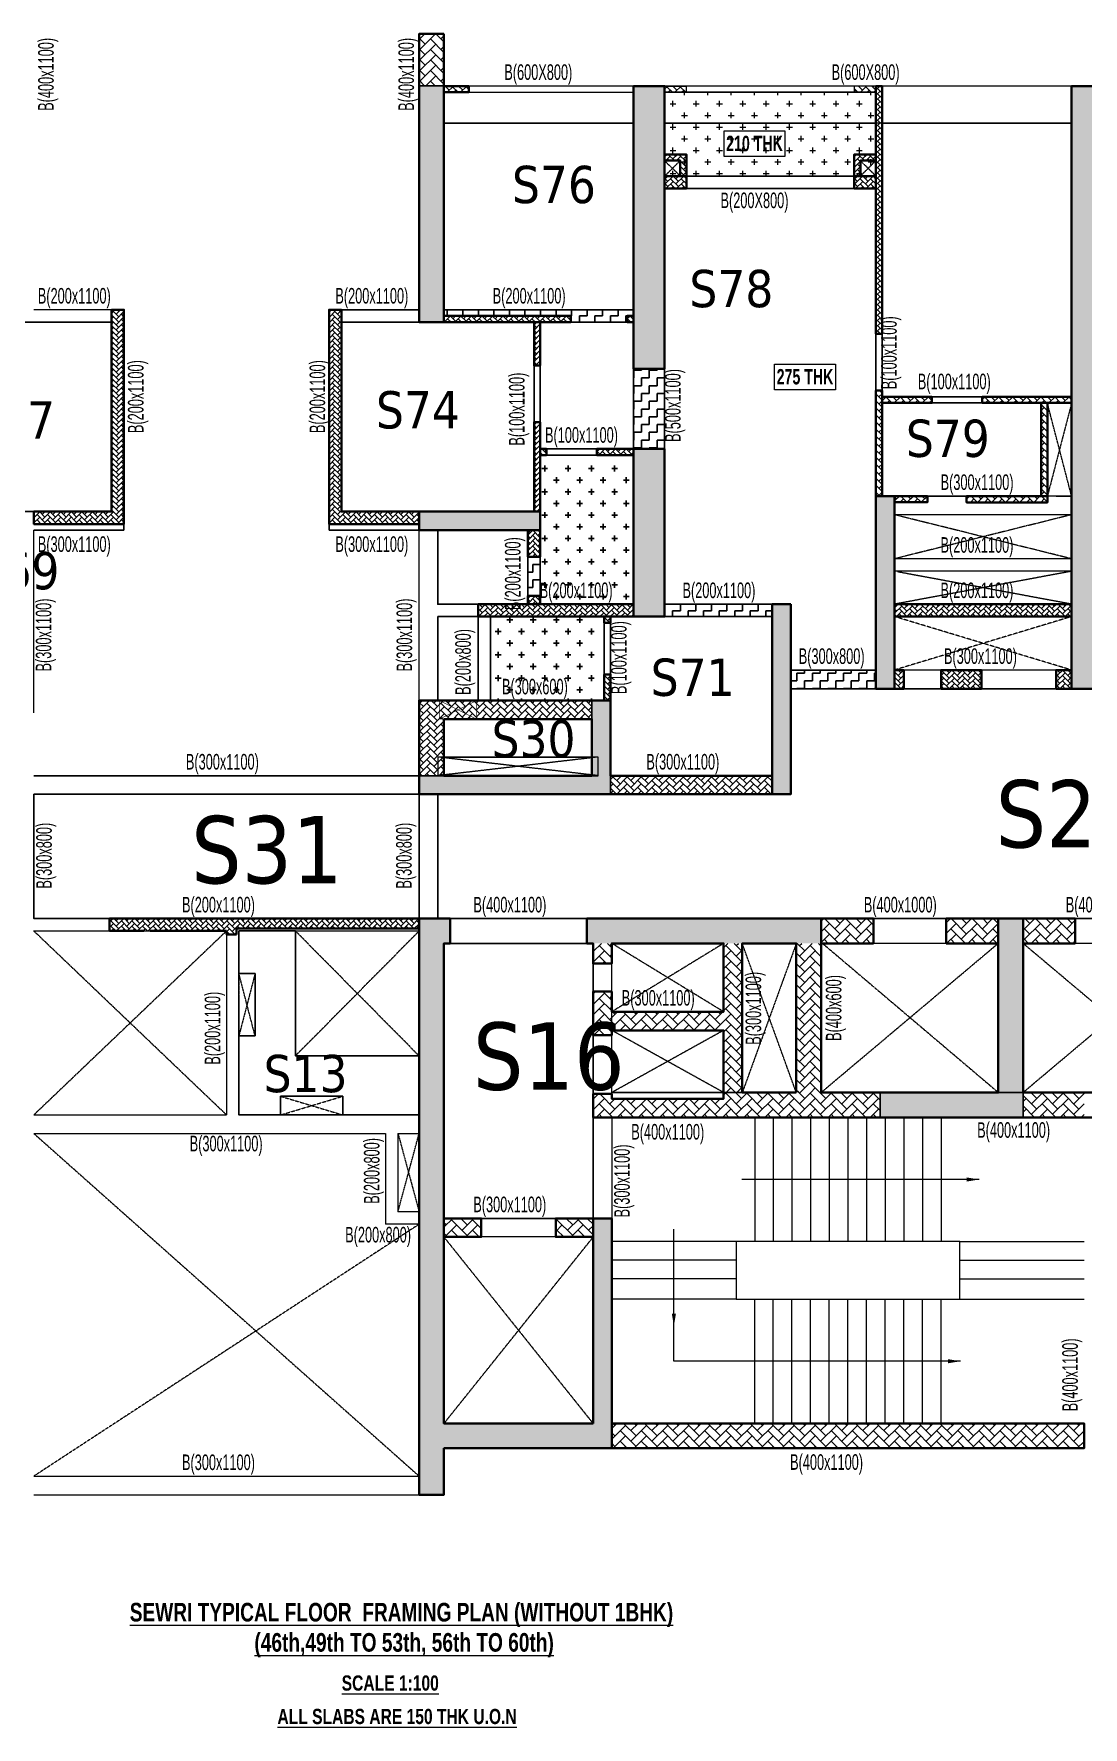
# Model space of a CAD drawing. Header units: millimetres. Extents: x -29 to 66949, y 31 to 27285.
# Drawn here: x 25531 to 42417, y 31 to 27285 of the extents above; entities that cross this region are included whole.
import ezdxf

# ---------------------------------------------------------------- set-up
doc = ezdxf.new("R2010")
doc.units = ezdxf.units.MM
doc.linetypes.add('HIDDEN', pattern=[0.375, 0.25, -0.125])
for name, color, linetype, lineweight in [('A-ANNO-DIMS', 8, 'Continuous', 15), ('A-DETL-MISC', 35, 'Continuous', 15), ('A-FLOR-IDEN', 11, 'Continuous', 9), ('A-HIDD-ABVE', 8, 'HIDDEN', 20), ('G-ANNO-TEXT', 231, 'Continuous', 9), ('S-BEAM', 7, 'Continuous', 18), ('S-BEAM-IDEN', 2, 'Continuous', 9), ('S-COL HATCH', 9, 'Continuous', 0), ('S-COLS', 5, 'Continuous', 35), ('S-WALL', 4, 'Continuous', 18)]:
    doc.layers.add(name, color=color, linetype=linetype, lineweight=lineweight)
for name, color, linetype in [('changes', 7, 'Continuous'), ('S-CUTOUT', 1, 'Continuous'), ('SUNK SLAB', 8, 'Continuous')]:
    doc.layers.add(name, color=color, linetype=linetype)
doc.styles.add('Dim.s & Anno.(Misc.)', font='ARIALN.TTF')
doc.styles.add('Swis721 LtCn BT', font='swisscl.ttf', dxfattribs={"width": 0.9, "height": 233.355162})
doc.styles.add('Swis721 LtCn BT_2', font='swisscl.ttf', dxfattribs={"height": 244.992296})
doc.styles.add('Swis721 LtCn BT_B', font='', dxfattribs={"width": 0.9, "height": 246.918336})
doc.styles.get('Swis721 LtCn BT_B').set_extended_font_data('Swis721 LtCn BT', bold=True)
doc.dimstyles.new('A-GFC-100', dxfattribs={"dimscale": 100, "dimtxt": 1.75, "dimasz": 1.5, "dimexe": 1.5, "dimexo": 0, "dimgap": 1, "dimtad": 1, "dimdsep": 46, "dimtxsty": 'Dim.s & Anno.(Misc.)', "dimblk": 'ARCHTICK', "dimcen": 0, "dimdle": 1.5, "dimclrd": 256, "dimclre": 8, "dimclrt": 6, "dimazin": 2, "dimtfac": 1, "dimtix": 1, "dimtmove": 2, "dimatfit": 3, "dimfxl": 1, "dimtolj": 1, "dimlwd": -1, "dimlwe": 9, "dimarcsym": 0})
pattern_1 = [(45, (-31089859.49, 20644552.385), (0, 84.85281374), [180, -60]), (135, (-31089817.06, 20644594.81), (7e-15, 84.85281374), [180, -60])]
pattern_2 = [(45, (-31083161.56, 20641832.9), (0, 84.85281374), [180, -60]), (135, (-31083119.13, 20641875.324), (7e-15, 84.85281374), [180, -60])]
pattern_3 = [(45, (-31792440.38, 20739329.44), (0, 113.13708499), [240, -80]), (135, (-31792383.81, 20739386.006), (9e-15, 113.13708499), [240, -80])]
pattern_4 = [(45, (-31802317.5, 20729084.55), (0, 169.7056275), [360, -120]), (135, (-31802232.65, 20729169.4), (1e-14, 169.7056275), [360, -120])]
pattern_5 = [(45, (-31802317.5, 20729084.55), (0, 113.13708499), [240, -80]), (135, (-31802260.93, 20729141.12), (9e-15, 113.13708499), [240, -80])]
pattern_6 = [(45, (-15037.47, -17858.63), (0, 107.76307), [228.6, -76.2]), (135, (-14983.584, -17804.75), (7e-15, 107.76307), [228.6, -76.2])]
pattern_7 = [(45, (-31618808, 20746156.34), (0, 169.7056275), [360, -120]), (135, (-31618723.15, 20746241.2), (1e-14, 169.7056275), [360, -120])]
pattern_8 = [(0, (-31352106.79, 21120976.75), (187.5, 187.5), [93.75, -281.25]), (90, (-31352059.91, 21120929.88), (-187.5, 187.5), [93.75, -281.25])]

# ---------------------------------------------------------------- blocks, each defined once
blk = doc.blocks.new('A$Ca6b6972b')
at = {"layer": 'S-COL HATCH'}
h = blk.add_hatch(dxfattribs=at)
h.set_pattern_fill('AR-HBONE', color=256, scale=15)
h.set_pattern_definition(pattern_2)
edge = h.paths.add_edge_path()
edge.add_line((17829, 22526), (18179, 22526))
edge.add_line((18179, 22526), (18179, 22176))
edge.add_line((18179, 22176), (18079, 22176))
edge.add_line((18079, 22176), (18079, 22426))
edge.add_line((18079, 22426), (17829, 22426))
edge.add_line((17829, 22426), (17829, 22526))
h = blk.add_hatch(dxfattribs=at)
h.set_pattern_fill('AR-HBONE', color=256, scale=15)
h.set_pattern_definition(pattern_2)
edge = h.paths.add_edge_path()
edge.add_line((21229, 22526), (20879, 22526))
edge.add_line((20879, 22526), (20879, 22176))
edge.add_line((20879, 22176), (20979, 22176))
edge.add_line((20979, 22176), (20979, 22426))
edge.add_line((20979, 22426), (21229, 22426))
edge.add_line((21229, 22426), (21229, 22526))
h = blk.add_hatch(dxfattribs=at)
h.set_pattern_fill('AR-HBONE', color=256, scale=15)
h.set_pattern_definition([(45, (-31339290.95, 20824202.644), (0, 84.85281374), [180, -60]), (135, (-31339248.523, 20824245.07), (7e-15, 84.85281374), [180, -60])])
h.paths.add_polyline_path([(17829, 22176), (17829, 21976), (18179, 21976), (18179, 22176)])
h = blk.add_hatch(dxfattribs=at)
h.set_pattern_fill('AR-HBONE', color=256, scale=15)
h.set_pattern_definition([(45, (-31336241, 20824202.644), (0, 84.85281374), [180, -60]), (135, (-31336198.57, 20824245.07), (7e-15, 84.85281374), [180, -60])])
h.paths.add_polyline_path([(20879, 22176), (20879, 21976), (21229, 21976), (21229, 22176)])
at = {"layer": 'S-COLS'}
for points in [[(17829, 22526), (18179, 22526), (18179, 22176), (18079, 22176), (18079, 22426), (17829, 22426), (17829, 22526)], [(21229, 22526), (20879, 22526), (20879, 22176), (20979, 22176), (20979, 22426), (21229, 22426), (21229, 22526)]]:
    blk.add_lwpolyline(points, dxfattribs=at)
for points in [[(17829, 22176), (18179, 22176), (18179, 21976), (17829, 21976)], [(20879, 22176), (21229, 22176), (21229, 21976), (20879, 21976)]]:
    blk.add_lwpolyline(points, close=True, dxfattribs=at)
blk = doc.blocks.new('A$Cbe320e20')
at = {"layer": 'S-COL HATCH'}
h = blk.add_hatch(dxfattribs=at)
h.set_pattern_fill('AR-HBONE', color=256, scale=30)
h.set_pattern_definition(pattern_4)
h.paths.add_polyline_path([(21854, 17040), (22254, 17040), (22254, 16206), (22254, 16206), (21854, 16206)])
at = {"layer": 'S-COL HATCH', "transparency": 33554687}
h = blk.add_hatch(color=256, dxfattribs=at)
h.dxf.hatch_style = 1
h.paths.add_polyline_path([(22254, 16206), (21854, 16206), (21854, 12400), (22254, 12400)])
h = blk.add_hatch(color=256, dxfattribs=at)
h.dxf.hatch_style = 1
h.paths.add_polyline_path([(25804, 16200), (25304, 16200), (25304, 11650), (25804, 11650)])
h = blk.add_hatch(color=256, dxfattribs=at)
h.dxf.hatch_style = 1
h.paths.add_polyline_path([(32854, 16200), (32354, 16200), (32354, 6500), (32854, 6500)])
h = blk.add_hatch(color=256, dxfattribs=at)
h.dxf.hatch_style = 1
h.paths.add_polyline_path([(25304, 7660), (25804, 7660), (25804, 10360), (25304, 10360)])
h = blk.add_hatch(color=256, dxfattribs=at)
h.dxf.hatch_style = 1
h.paths.add_polyline_path([(29204, 9600), (29204, 6500), (29504, 6500), (29504, 9600)])
h = blk.add_hatch(color=256, dxfattribs=at)
h.dxf.hatch_style = 1
h.paths.add_polyline_path([(21854, 9350), (23804, 9350), (23804, 9050), (21854, 9050)])
h = blk.add_hatch(color=256, dxfattribs=at)
h.dxf.hatch_style = 1
h.paths.add_polyline_path([(27534, 7860), (27834, 7860), (27834, 4800), (27534, 4800), (27534, 5100)])
at = {"layer": 'S-COL HATCH'}
h = blk.add_hatch(dxfattribs=at)
h.set_pattern_fill('AR-HBONE', color=256, scale=15)
h.set_pattern_definition([(45, (-31365336.03, 20949949.553), (0, 84.85281374), [180, -60]), (135, (-31365293.6, 20949991.98), (7e-15, 84.85281374), [180, -60])])
h.paths.add_polyline_path([(29504, 7860), (29504, 7660), (32354, 7660), (32354, 7860)])
h = blk.add_hatch(dxfattribs=at)
h.set_pattern_fill('AR-HBONE', color=256, scale=15)
h.set_pattern_definition([(45, (-31364586.025, 20948789.55), (0, 84.85281374), [180, -60]), (135, (-31364543.6, 20948831.98), (7e-15, 84.85281374), [180, -60])])
h.paths.add_polyline_path([(29654, 6500), (29654, 6800), (29504, 6800), (29504, 6500)])
h = blk.add_hatch(dxfattribs=at)
h.set_pattern_fill('AR-HBONE', color=256, scale=15)
h.set_pattern_definition([(45, (-31365336.03, 20948789.553), (0, 84.85281374), [180, -60]), (135, (-31365293.6, 20948831.98), (7e-15, 84.85281374), [180, -60])])
h.paths.add_polyline_path([(30904, 6500), (30904, 6800), (30254, 6800), (30254, 6500)])
h = blk.add_hatch(dxfattribs=at)
h.set_pattern_fill('AR-HBONE', color=256, scale=15)
h.set_pattern_definition([(45, (-31367286.02, 20948789.55), (0, 84.85281374), [180, -60]), (135, (-31367243.596, 20948831.98), (7e-15, 84.85281374), [180, -60])])
h.paths.add_polyline_path([(32354, 6500), (32354, 6800), (32104, 6800), (32104, 6500)])
h = blk.add_hatch(dxfattribs=at)
h.set_pattern_fill('AR-HBONE', color=256, scale=20)
h.set_pattern_definition(pattern_5)
h.paths.add_polyline_path([(22254, 6010), (22254, 5100), (22254, 5100), (22254, 5100), (21854, 5100), (21854, 6310), (24634, 6310), (24634, 6010), (24634, 6010)])
at = {"layer": 'S-COL HATCH', "transparency": 33554687}
h = blk.add_hatch(color=256, dxfattribs=at)
h.dxf.hatch_style = 1
h.paths.add_polyline_path([(24934, 6310), (24634, 6310), (24634, 5100), (21854, 5100), (21854, 4800), (24934, 4800)])
at = {"layer": 'S-COL HATCH'}
h = blk.add_hatch(dxfattribs=at)
h.set_pattern_fill('AR-HBONE', color=256, scale=20)
h.set_pattern_definition(pattern_5)
h.paths.add_polyline_path([(24934, 5100), (24934, 4800), (27534, 4800), (27534, 5100)])
at = {"layer": 'S-COL HATCH', "transparency": 33554687}
h = blk.add_hatch(color=256, dxfattribs=at)
h.dxf.hatch_style = 1
h.paths.add_polyline_path([(24654, -2025), (24954, -2025), (24954, -5325), (24954, -5725), (22254, -5725), (22254, -6475), (21854, -6475), (21854, -5325), (21854, -5325), (21854, 2800), (22354, 2800), (22354, 2400), (22254, 2400), (22254, -5325), (22254, -5325), (24654, -5325), (24654, -5325)])
h = blk.add_hatch(color=256, dxfattribs=at)
h.dxf.hatch_style = 1
h.paths.add_polyline_path([(28324, 2800), (24554, 2800), (24554, 2400), (28324, 2400)])
at = {"layer": 'S-COL HATCH'}
h = blk.add_hatch(dxfattribs=at)
h.set_pattern_fill('AR-HBONE', color=256, scale=30)
h.set_pattern_definition(pattern_7)
h.paths.add_polyline_path([(28324, 2400), (28324, 2800), (29164, 2800), (29164, 2400), (28834, 2400)])
h = blk.add_hatch(dxfattribs=at)
h.set_pattern_fill('AR-HBONE', color=256, scale=30)
h.set_pattern_definition(pattern_7)
h.paths.add_polyline_path([(30334, 2400), (30334, 2800), (31174, 2800), (31174, 2400)])
at = {"layer": 'S-COL HATCH', "transparency": 33554687}
h = blk.add_hatch(color=256, dxfattribs=at)
h.dxf.hatch_style = 1
h.paths.add_polyline_path([(31574, 2800), (31174, 2800), (31174, 0), (31574, 0)])
at = {"layer": 'S-COL HATCH'}
h = blk.add_hatch(dxfattribs=at)
h.set_pattern_fill('AR-HBONE', color=256, scale=30)
h.set_pattern_definition(pattern_7)
h.paths.add_polyline_path([(31574, 2400), (31574, 2800), (32414, 2800), (32414, 2400)])
h = blk.add_hatch(dxfattribs=at)
h.set_pattern_fill('AR-HBONE', color=256, scale=30)
h.set_pattern_definition(pattern_4)
h.paths.add_polyline_path([(27054, 2400), (26754, 2400), (26754, 1300), (24954, 1300), (24954, 1625), (24654, 1625), (24654, 922), (24954, 922), (24954, 1000), (26754, 1000), (26754, -100), (24954, -100), (24954, -23), (24654, -23), (24654, -400), (29274, -400), (29274, 0), (27054, 0)])
h = blk.add_hatch(dxfattribs=at)
h.set_pattern_fill('AR-HBONE', color=256, scale=30)
h.set_pattern_definition(pattern_4)
h.paths.add_polyline_path([(24954, 2400), (24654, 2400), (24654, 2075), (24954, 2075)])
h = blk.add_hatch(dxfattribs=at)
h.set_pattern_fill('AR-HBONE', color=256, scale=30)
h.set_pattern_definition(pattern_4)
h.paths.add_polyline_path([(28324, 0), (27924, 0), (27924, 2400), (28324, 2400)])
at = {"layer": 'S-COL HATCH', "transparency": 33554687}
h = blk.add_hatch(color=256, dxfattribs=at)
h.dxf.hatch_style = 1
h.paths.add_polyline_path([(31574, 0), (29274, 0), (29274, -400), (31574, -400)])
at = {"layer": 'S-COL HATCH'}
h = blk.add_hatch(dxfattribs=at)
h.set_pattern_fill('AR-HBONE', color=256, scale=30)
h.set_pattern_definition(pattern_4)
h.paths.add_polyline_path([(31574, 0), (32554, 0), (32554, -400), (31574, -400)])
h = blk.add_hatch(dxfattribs=at)
h.set_pattern_fill('AR-HBONE', color=256, scale=30)
h.set_pattern_definition([(45, (-31802317.5, 20677155.55), (0, 169.7056275), [360, -120]), (135, (-31802232.65, 20677240.4), (1e-14, 169.7056275), [360, -120])])
h.paths.add_polyline_path([(24654, -2325), (24654, -2025), (24054, -2025), (24054, -2325)])
h.paths.add_polyline_path([(22854, -2325), (22854, -2025), (22254, -2025), (22254, -2325)])
h = blk.add_hatch(dxfattribs=at)
h.set_pattern_fill('AR-HBONE', color=256, scale=30)
h.set_pattern_definition(pattern_4)
h.paths.add_polyline_path([(32554, -5325), (24954, -5325), (24954, -5725), (32554, -5725)])
at = {"layer": 'S-WALL'}
h = blk.add_hatch(dxfattribs=at)
h.set_pattern_fill('FP_1', color=1, style=0, pattern_type=2)
h.set_pattern_definition(pattern_6)
h.paths.add_polyline_path([(22254, 16100), (22254, 16200), (22654, 16200), (22654, 16100)])
h = blk.add_hatch(dxfattribs=at)
h.set_pattern_fill('FP_1', color=1, style=0, pattern_type=2)
h.set_pattern_definition(pattern_6)
h.paths.add_polyline_path([(22254, 16100), (22254, 16200), (22654, 16200), (22654, 16100)])
h = blk.add_hatch(dxfattribs=at)
h.set_pattern_fill('FP_1', color=1, style=0, pattern_type=2)
h.set_pattern_definition(pattern_6)
h.paths.add_polyline_path([(25804, 16100), (25804, 16200), (26154, 16200), (26154, 16100)])
h = blk.add_hatch(dxfattribs=at)
h.set_pattern_fill('FP_1', color=1, style=0, pattern_type=2)
h.set_pattern_definition(pattern_6)
h.paths.add_polyline_path([(25804, 16100), (25804, 16200), (26154, 16200), (26154, 16100)])
h = blk.add_hatch(dxfattribs=at)
h.set_pattern_fill('FP_1', color=1, style=0, pattern_type=2)
h.set_pattern_definition([(45, (-18086.774, -17858.63), (0, 107.76307), [228.6, -76.2]), (135, (-18032.89, -17804.745), (7e-15, 107.76307), [228.6, -76.2])])
h.paths.add_polyline_path([(28853, 16100), (28853, 16200), (29203, 16200), (29203, 16100)])
at = {"layer": 'changes'}
for p, q in [((22254, 16206), (21854, 16206)), ((21854, 5100), (21854, 4800))]:
    blk.add_line(p, q, dxfattribs=at)
for points in [[(24934, 6310), (24634, 6310), (24634, 5100), (21854, 5100), (21854, 4800), (24934, 4800)], [(31574, 0), (29274, 0), (29274, -400), (31574, -400)]]:
    blk.add_lwpolyline(points, close=True, dxfattribs=at)
at = {"layer": 'S-COL HATCH'}
blk.add_line((24634, 6010), (24634, 6310), dxfattribs=at)
at = {"layer": 'S-COLS'}
for p, q in [((27534, 5100), (27534, 4800)), ((29164, 2800), (28324, 2800)), ((29164, 2800), (29164, 2400)), ((30334, 2400), (30334, 2800)), ((32414, 2800), (30334, 2800)), ((32414, 2800), (32414, 2400)), ((29164, 2400), (28324, 2400)), ((31174, 2400), (30334, 2400)), ((32414, 2400), (31574, 2400)), ((24654, -2025), (24654, -5325)), ((24954, -2025), (24954, -5325)), ((24954, -5325), (24954, -5725))]:
    blk.add_line(p, q, dxfattribs=at)
for points in [[(22254, 17040), (21854, 17040), (21854, 12400), (22254, 12400)], [(25804, 11650), (25304, 11650), (25304, 16200), (25804, 16200)], [(25804, 10360), (25804, 7660), (25304, 7660), (25304, 10360)], [(21854, 9350), (23804, 9350), (23804, 9050), (21854, 9050)], [(27834, 7860), (27834, 4800), (21854, 4800), (21854, 6310), (24934, 6310), (24934, 5100), (27534, 5100), (27534, 7860), (27834, 7860)], [(22254, 6010), (24634, 6010), (24634, 5100), (22254, 5100)], [(27924, 0), (27054, 0), (27054, 2400), (27924, 2400)]]:
    blk.add_lwpolyline(points, close=True, dxfattribs=at)
at = {"layer": 'S-COLS', "elevation": 0}
for points in [[(32854, 6500), (32354, 6500), (32354, 16200), (32854, 16200)], [(29504, 9600), (29204, 9600), (29204, 6500), (29504, 6500)], [(29504, 7660), (32354, 7660), (32354, 7860), (29504, 7860)], [(29504, 6500), (29654, 6500), (29654, 6800), (29504, 6800)], [(30254, 6500), (30904, 6500), (30904, 6800), (30254, 6800)], [(32104, 6500), (32354, 6500), (32354, 6800), (32104, 6800)]]:
    blk.add_lwpolyline(points, close=True, dxfattribs=at)
at = {"layer": 'S-COLS'}
for points in [[(21854, -5325), (21854, 2800), (22354, 2800), (22354, 2400), (22254, 2400), (22254, -5325), (24654, -5325)], [(28324, 2800), (24554, 2800), (24554, 2400), (24654, 2400), (24654, 2075), (24954, 2075), (24954, 2400), (25854, 2400), (26754, 2400), (26754, 1300), (24954, 1300), (24954, 1625), (24654, 1625), (24654, 922), (24954, 922), (24954, 1000), (26754, 1000), (26754, -100), (25854, -100), (24954, -100), (24954, -23), (24654, -23), (24654, -400), (26754, -400), (26754, -400), (37909, -400)], [(31174, 2800), (31174, 0), (28324, 0), (28324, 2800)], [(31574, 2800), (31174, 2800)], [(34424, 2800), (34424, 0), (31574, 0), (31574, 2800)], [(22254, -2325), (22854, -2325), (22854, -2025), (22254, -2025)], [(24654, -2325), (24054, -2325), (24054, -2025), (24954, -2025)], [(22254, -5725), (22254, -6475), (21854, -6475), (21854, -5325)], [(24954, -5325), (32554, -5325), (32554, -5725), (22254, -5725)]]:
    blk.add_lwpolyline(points, dxfattribs=at)
at = {"layer": 'S-CUTOUT', "const_width": 10}
blk.add_lwpolyline([(22179, 6310), (22779, 6310), (22779, 6010), (22179, 6010)], close=True, dxfattribs=at)
for points in [[(22179, 6310), (22779, 6010)], [(22779, 6310), (22179, 6010)]]:
    blk.add_lwpolyline(points, dxfattribs=at)
at = {"layer": 'S-WALL', "lineweight": 35}
for p, q in [((22254, 16200), (22654, 16200)), ((22654, 16100), (22254, 16100)), ((22654, 16200), (22654, 16100)), ((32354, 16200), (33204, 16200))]:
    blk.add_line(p, q, dxfattribs=at)
at = {"layer": 'S-WALL', "color": 7}
for p, q in [((25304, 16200), (22654, 16200)), ((22654, 16100), (25304, 16100)), ((25304, 16200), (26154, 16200)), ((25804, 16100), (29204, 16100)), ((29204, 16200), (26154, 16200)), ((26154, 16200), (26154, 16100)), ((28854, 16200), (28854, 16100))]:
    blk.add_line(p, q, dxfattribs=at)
blk = doc.blocks.new('_ARCHTICK')
at = {"color": 0, "linetype": 'ByBlock', "const_width": 0.15}
blk.add_lwpolyline([(-0.5, -0.5), (0.5, 0.5)], dxfattribs=at)

msp = doc.modelspace()

# ---------------------------------------------------------------- hatches: boundary and pattern name
at = {"layer": 'S-BEAM', "linetype": 'HIDDEN'}
h = msp.add_hatch(dxfattribs=at)
h.set_pattern_fill('CROSS', color=256, scale=750, style=0)
h.set_pattern_definition([(0, (-31352106.79, 21121410.06), (187.5, 187.5), [93.75, -281.25]), (90, (-31352059.91, 21121363.19), (-187.5, 187.5), [93.75, -281.25])])
h.paths.add_polyline_path([(39081, 24995), (39081, 26345), (35681, 26345), (35681, 24995)])
at = {"layer": 'S-COL HATCH'}
h = msp.add_hatch(dxfattribs=at)
h.set_pattern_fill('AR-HBONE', color=256, scale=15)
h.set_pattern_definition([(45, (-31352106.786, 21121410.063), (0, 84.85281374), [180, -60]), (135, (-31352064.36, 21121452.49), (7e-15, 84.85281374), [180, -60])])
h.paths.add_polyline_path([(39081, 26445), (39181, 26445), (39181, 22455), (39081, 22455)])
h = msp.add_hatch(dxfattribs=at)
h.set_pattern_fill('AR-HBONE', color=256, scale=15)
h.set_pattern_definition(pattern_1)
h.paths.add_polyline_path([(26781, 22845), (26981, 22845), (26981, 19395), (25531, 19395), (25531, 19595), (26781, 19595)])
h = msp.add_hatch(dxfattribs=at)
h.set_pattern_fill('AR-HBONE', color=256, scale=15)
h.set_pattern_definition(pattern_1)
h.paths.add_polyline_path([(30481, 22845), (30281, 22845), (30281, 19395), (31731, 19395), (31731, 19595), (30481, 19595)])
h = msp.add_hatch(dxfattribs=at)
h.set_pattern_fill('AR-HBONE', color=256, scale=15)
h.set_pattern_definition([(45, (-31346296.38, 21122710.26), (0, 84.85281374), [180, -60]), (135, (-31346253.95, 21122752.69), (7e-15, 84.85281374), [180, -60])])
h.paths.add_polyline_path([(34171, 22645), (34171, 22745), (32131, 22745), (32131, 22645)])
h = msp.add_hatch(dxfattribs=at)
h.set_pattern_fill('AR-HBONE', color=256, scale=15)
h.set_pattern_definition([(45, (-31353138.877, 20739329.44), (0, 84.85281374), [180, -60]), (135, (-31353096.45, 20739371.864), (7e-15, 84.85281374), [180, -60])])
h.paths.add_polyline_path([(34591, 20605), (35181, 20605), (35181, 20505), (34591, 20505)])
h.paths.add_polyline_path([(33581, 21035), (33681, 21035), (33681, 19595), (33581, 19595)])
h.paths.add_polyline_path([(33681, 20605), (33781, 20605), (33781, 20505), (33681, 20505)])
h.paths.add_polyline_path([(33581, 22645), (33681, 22645), (33681, 21945), (33581, 21945)])
h = msp.add_hatch(dxfattribs=at)
h.set_pattern_fill('AR-HBONE', color=256, scale=15)
h.set_pattern_definition([(45, (-31347306.373, 21122710.26), (0, 84.85281374), [180, -60]), (135, (-31347263.947, 21122752.69), (7e-15, 84.85281374), [180, -60])])
h.paths.add_polyline_path([(35081, 22745), (35081, 22645), (35181, 22645), (35181, 22745)])
h = msp.add_hatch(dxfattribs=at)
h.set_pattern_fill('AR-HBONE', color=256, scale=20)
h.set_pattern_definition(pattern_3)
h.paths.add_polyline_path([(39081, 21545), (39181, 21545), (39181, 19845), (39081, 19845)])
h = msp.add_hatch(dxfattribs=at)
h.set_pattern_fill('AR-HBONE', color=256, scale=20)
h.set_pattern_definition(pattern_3)
h.paths.add_polyline_path([(39181, 21445), (39982, 21445), (39982, 21345), (39181, 21345)])
h = msp.add_hatch(dxfattribs=at)
h.set_pattern_fill('AR-HBONE', color=256, scale=20)
h.set_pattern_definition(pattern_3)
h.paths.add_polyline_path([(42231, 21445), (42231, 21345), (40792, 21345), (40792, 21445)])
h = msp.add_hatch(dxfattribs=at)
h.set_pattern_fill('AR-HBONE', color=256, scale=20)
h.set_pattern_definition(pattern_3)
h.paths.add_polyline_path([(41841, 19845), (41741, 19845), (41741, 21345), (41841, 21345)])
h = msp.add_hatch(dxfattribs=at)
h.set_pattern_fill('AR-HBONE', color=256, scale=20)
h.set_pattern_definition(pattern_3)
h.paths.add_polyline_path([(39381, 19845), (39911, 19845), (39911, 19745), (39381, 19745)])
h = msp.add_hatch(dxfattribs=at)
h.set_pattern_fill('AR-HBONE', color=256, scale=20)
h.set_pattern_definition(pattern_3)
h.paths.add_polyline_path([(41841, 19845), (41841, 19744), (40541, 19744), (40541, 19845)])
h = msp.add_hatch(dxfattribs=at)
h.set_pattern_fill('AR-HBONE', color=256, scale=15)
h.set_pattern_definition(pattern_1)
h.paths.add_polyline_path([(33681, 18105), (33481, 18105), (33481, 18240), (33681, 18240)])
h.paths.add_polyline_path([(33681, 18870), (33481, 18870), (33481, 19295), (33681, 19295)])
h = msp.add_hatch(dxfattribs=at)
h.set_pattern_fill('AR-HBONE', color=256, scale=15)
h.set_pattern_definition([(45, (-31348408.88, 20960194.44), (0, 84.85281374), [180, -60]), (135, (-31348366.456, 20960236.864), (7e-15, 84.85281374), [180, -60])])
h.paths.add_polyline_path([(32681, 18105), (32681, 17905), (35181, 17905), (35181, 18105)])
h = msp.add_hatch(dxfattribs=at)
h.set_pattern_fill('AR-HBONE', color=256, scale=15)
h.set_pattern_definition([(45, (-31353138.89, 20785567.39), (0, 84.85281374), [180, -60]), (135, (-31353096.463, 20785609.815), (7e-15, 84.85281374), [180, -60])])
h.paths.add_polyline_path([(34711, 16975), (34811, 16975), (34811, 16555), (34711, 16555)])
h.paths.add_polyline_path([(34711, 17905), (34811, 17905), (34811, 17805), (34711, 17805)])
h = msp.add_hatch(dxfattribs=at)
h.set_pattern_fill('AR-HBONE', color=256, scale=15)
h.set_pattern_definition([(45, (-31089859.49, 20697663.195), (0, 84.85281374), [180, -60]), (135, (-31089817.06, 20697705.62), (7e-15, 84.85281374), [180, -60])])
h.paths.add_polyline_path([(26751, 13045), (26751, 12845), (27301, 12845), (27301, 12845), (27401, 12845), (27401, 12845), (28631, 12845), (28631, 12790), (28791, 12790), (28791, 12885), (31731, 12885), (31731, 13045)])
at = {"layer": 'SUNK SLAB'}
h = msp.add_hatch(dxfattribs=at)
h.set_pattern_fill('ZIGZAG', color=8, scale=1000, style=0)
h.set_pattern_definition([(0, (-31792440.38, 20734746.32), (125, 125), [125, -125]), (90, (-31792315.38, 20734746.32), (-125, 125), [125, -125])])
h.paths.add_polyline_path([(37711, 17045), (39081, 17045), (39081, 16745), (37711, 16745)])
h.paths.add_polyline_path([(35681, 18105), (37411, 18105), (37411, 18105), (37411, 17905), (35681, 17905)])
h.paths.add_polyline_path([(35181, 21895), (35681, 21895), (35681, 20605), (35181, 20605)])
h.paths.add_polyline_path([(32131, 22845), (35181, 22845), (35181, 22745), (35081, 22745), (35081, 22645), (34171, 22645), (34171, 22745), (32131, 22745)])
h.paths.add_polyline_path([(33481, 18870), (33681, 18870), (33681, 18240), (33481, 18240)])
h = msp.add_hatch(dxfattribs=at)
h.set_pattern_fill('CROSS', color=8, scale=750, style=0)
h.set_pattern_definition(pattern_8)
h.paths.add_polyline_path([(35181, 18105), (33681, 18105), (33681, 19195), (33681, 19595), (33681, 20405), (35181, 20405)])
h = msp.add_hatch(dxfattribs=at)
h.set_pattern_fill('CROSS', color=8, scale=750, style=0)
h.set_pattern_definition(pattern_8)
h.paths.add_polyline_path([(34611, 17905), (34611, 16555), (32881, 16555), (32881, 17905)])

# ---------------------------------------------------------------- linework, layer by layer
at = {"layer": 'A-ANNO-DIMS', "ltscale": 500, "elevation": 0}
msp.add_lwpolyline([(36622, 5920), (35831, 5920), (35831, 6485)], dxfattribs=at)
at = {"layer": 'A-DETL-MISC'}
for p, q in [((37131, 9845, 0), (37131, 7845, 0)), ((37431, 9845, 0), (37431, 7845, 0)), ((37731, 9845, 0), (37731, 7845, 0)), ((38031, 9845, 0), (38031, 7845, 0)), ((38331, 9845, 0), (38331, 7845, 0)), ((38631, 9845, 0), (38631, 7845, 0)), ((38931, 9845, 0), (38931, 7845, 0)), ((39231, 9845, 0), (39231, 7845, 0)), ((39531, 9845, 0), (39531, 7845, 0)), ((39831, 9845, 0), (39831, 7845, 0)), ((40131, 9845, 0), (40131, 7845, 0)), ((37131, 4920, 0), (37131, 6920, 0)), ((37431, 4920, 0), (37431, 6920, 0)), ((37731, 4920, 0), (37731, 6920, 0)), ((38031, 4920, 0), (38031, 6920, 0)), ((38331, 4920, 0), (38331, 6920, 0)), ((38631, 4920, 0), (38631, 6920, 0)), ((38931, 4920, 0), (38931, 6920, 0)), ((39231, 4920, 0), (39231, 6920, 0)), ((39531, 4920, 0), (39531, 6920, 0)), ((39831, 4920, 0), (39831, 6920, 0)), ((40131, 4920, 0), (40131, 6920, 0))]:
    msp.add_line(p, q, dxfattribs=at)
at = {"layer": 'A-DETL-MISC', "elevation": 0}
for points in [[(36831, 7845), (34831, 7845)], [(40431, 7845), (42431, 7845)], [(36831, 7545), (34831, 7545)], [(40431, 7545), (42431, 7545)], [(36831, 7245), (34831, 7245)], [(40431, 7245), (42431, 7245)], [(36831, 6920), (34831, 6920)], [(40431, 6920), (42431, 6920)]]:
    msp.add_lwpolyline(points, dxfattribs=at)
msp.add_lwpolyline([(36831, 7845), (36831, 6920), (40431, 6920), (40431, 7845)], close=True, dxfattribs=at)
at = {"layer": 'A-FLOR-IDEN', "color": 8, "elevation": 0, "flags": 128}
for points in [[(37617, 25723), (37617, 25311), (36639, 25311), (36639, 25723)], [(38430, 21968), (38430, 21557), (37452, 21557), (37452, 21968)]]:
    msp.add_lwpolyline(points, close=True, dxfattribs=at)
at = {"layer": 'A-HIDD-ABVE', "linetype": 'HIDDEN'}
for p, q in [((35932, 25244, 0), (35682, 24995, 0)), ((35682, 25244, 0), (35932, 24995, 0)), ((39081, 25244, 0), (38831, 24995, 0)), ((38831, 25244, 0), (39081, 24995, 0)), ((42231, 21345, 0), (41841, 19845, 0)), ((42231, 19845, 0), (41841, 21345, 0)), ((42230, 18835, 0), (39380, 19545, 0)), ((42230, 19545, 0), (39381, 18835, 0)), ((42230, 18635, 0), (39381, 18105, 0)), ((42230, 18105, 0), (39431, 18625)), ((42230, 17905, 0), (39380, 17045, 0)), ((42230, 17045, 0), (39381, 17905, 0)), ((34611, 15645, 0), (32031, 15345, 0)), ((34611, 15345, 0), (32031, 15645, 0)), ((28631, 12845, 0), (25531, 9885, 0)), ((28631, 9885, 0), (25531, 12845, 0)), ((29741, 12845, 0), (31731, 10835, 0)), ((29741, 10835, 0), (31731, 12845, 0)), ((36631, 12645, 0), (34831, 11545, 0)), ((36631, 11545, 0), (34831, 12645, 0)), ((37801, 12645, 0), (36931, 10245, 0)), ((37801, 10245, 0), (36931, 12645, 0)), ((41051, 12645, 0), (38201, 10245, 0)), ((41051, 10245, 0), (38221, 12645, 0)), ((44301, 12645, 0), (41451, 10245, 0)), ((44301, 10245, 0), (41451, 12645, 0)), ((29091, 12160, 0), (28831, 11160, 0)), ((29091, 11160, 0), (28831, 12160, 0)), ((36631, 11245, 0), (34831, 10245, 0)), ((36631, 10245, 0), (34831, 11245, 0)), ((29501, 10185, 0), (30501, 9885, 0)), ((29502, 9885, 0), (30501, 10185, 0)), ((25531, 9585, 0), (31731, 4070, 0)), ((31391, 9585, 0), (31731, 8325, 0)), ((31391, 8325, 0), (31731, 9585, 0)), ((31731, 8125, 0), (25531, 4070, 0)), ((34531, 7920, 0), (32131, 4920, 0)), ((34531, 4920, 0), (32131, 7920, 0))]:
    msp.add_line(p, q, dxfattribs=at)
at = {"layer": 'changes'}
for p, q in [((26981, 22845, 0), (26981, 19295, 0)), ((30281, 22845, 0), (30281, 19295, 0)), ((31731, 22845, 0), (30281, 22845, 0)), ((25531, 19295, 0), (26981, 19295, 0)), ((31731, 19295, 0), (30281, 19295, 0)), ((25531, 15345, 0), (31731, 15345, 0)), ((36931, 10245, 0), (34831, 10245, 0))]:
    msp.add_line(p, q, dxfattribs=at)
at = {"layer": 'changes', "color": 1, "elevation": 0}
for points in [[(32131, 25846), (35181, 25846), (35181, 22845), (32131, 22845)], [(39181, 25845), (42231, 25845), (42231, 21445), (39181, 21445)], [(35681, 24795), (35681, 18105), (37711, 18105), (37711, 17045), (39081, 17045), (39081, 24795)], [(23681, 22645), (26781, 22645), (26781, 19595), (23681, 19595)], [(30481, 22645), (33581, 22645), (33581, 19595), (30481, 19595)], [(33681, 22645), (35181, 22645), (35181, 20605), (33681, 20605)], [(39181, 21345), (41741, 21345), (41741, 19845), (39181, 19845)], [(33681, 20505), (35181, 20505), (35181, 18105), (33681, 18105)], [(32031, 19295), (33481, 19295), (33481, 18105), (32031, 18105)], [(32031, 17905), (32681, 17905), (32681, 16555), (32031, 16555)], [(32881, 17905), (34711, 17905), (34711, 16555), (32881, 16555)], [(34811, 17905), (37411, 17905), (37411, 15345), (34811, 15345)], [(49470, 15045), (49470, 13045), (32031, 13045), (32031, 15045), (37711, 15045), (37711, 16745), (45081, 16745), (45081, 15045)], [(32131, 16255), (34511, 16255), (34511, 15645), (32131, 15645)], [(25531, 15045), (31731, 15045), (31731, 13045), (25531, 13045)], [(29741, 12845), (28831, 12845), (28831, 12160), (29091, 12160), (29091, 11160), (28831, 11160), (28831, 9885), (29501, 9885), (29502, 10185), (30501, 10185), (30501, 9885), (31731, 9885), (31731, 10835), (29742, 10835)], [(32131, 12645), (34531, 12645), (34531, 8220), (32131, 8220)]]:
    msp.add_lwpolyline(points, close=True, dxfattribs=at)
msp.add_lwpolyline([(36031, 24995), (36031, 25345), (35681, 25344), (35681, 25845), (39081, 25845), (39081, 25344), (38731, 25345), (38731, 24995), (36031, 24995)], dxfattribs=at)
at = {"layer": 'S-BEAM'}
for p, q in [((35181, 26445, 0), (32131, 26451, 0)), ((42231, 26445, 0), (35681, 26445, 0)), ((26981, 22845, 0), (25531, 22845, 0)), ((41981, 19845, 0), (42231, 19845, 0)), ((42231, 19545, 0), (39381, 19545, 0)), ((25531, 16355, 0), (25531, 19295, 0)), ((31731, 16355, 0), (31731, 19295, 0)), ((33681, 19195, 0), (33681, 18105, 0)), ((42230, 18835, 0), (39381, 18835, 0)), ((39380, 18635), (39380, 18635)), ((42230, 18635, 0), (39381, 18635)), ((33481, 18105, 0), (32031, 18105, 0)), ((35181, 18105, 0), (33681, 18105, 0)), ((42230, 18105, 0), (39381, 18105, 0)), ((32881, 17905, 0), (32881, 16555, 0)), ((34711, 17905, 0), (32881, 17905, 0)), ((34711, 16975, 0), (34711, 17805, 0)), ((35181, 17905, 0), (34811, 17905, 0)), ((42230, 17905, 0), (39381, 17905, 0)), ((42231, 17045, 0), (39381, 17045, 0)), ((25531, 12845, 0), (28631, 12845, 0)), ((28631, 12845, 0), (28631, 9885, 0)), ((34831, 10245, 0), (34831, 12645, 0)), ((41051, 12645, 0), (38201, 12645, 0)), ((44301, 12645, 0), (41451, 12645, 0)), ((25531, 9885, 0), (28631, 9885, 0)), ((34831, 9845, 0), (34831, 8220, 0)), ((25531, 9585, 0), (31191, 9585, 0)), ((31191, 9585, 0), (31191, 8125, 0)), ((31391, 9585, 0), (31731, 9585, 0)), ((31391, 9585, 0), (31391, 8325, 0)), ((31731, 8325, 0), (31391, 8325, 0)), ((31731, 8125, 0), (31191, 8125, 0)), ((33931, 7920, 0), (32731, 7920, 0)), ((25531, 4070, 0), (31731, 4070, 0)), ((25531, 3770, 0), (31731, 3770, 0))]:
    msp.add_line(p, q, dxfattribs=at)
at = {"layer": 'S-BEAM', "linetype": 'HIDDEN'}
for p, q in [((35181, 25840, 0), (32131, 25846, 0)), ((39081, 25845, 0), (35681, 25845, 0)), ((42231, 25845, 0), (39081, 25845, 0)), ((36032, 24795, 0), (38731, 24795, 0)), ((26781, 22645, 0), (25531, 22645, 0)), ((26781, 22645, 0), (26781, 19595, 0)), ((31731, 22645, 0), (30481, 22645, 0)), ((30481, 22645, 0), (30481, 19595, 0)), ((35181, 22845, 0), (32131, 22845, 0)), ((33481, 22645, 0), (32131, 22645, 0)), ((35181, 22645, 0), (33681, 22645, 0)), ((35181, 21895, 0), (35181, 20605, 0)), ((35681, 21895, 0), (35681, 20605, 0)), ((42231, 19845, 0), (39381, 19845, 0)), ((25531, 19595, 0), (26781, 19595, 0)), ((30481, 19595, 0), (31731, 19595, 0)), ((32031, 18105, 0), (32031, 19295, 0)), ((33481, 18105, 0), (33481, 19195, 0)), ((37411, 18105, 0), (35681, 18105, 0)), ((32031, 16555, 0), (32031, 17905, 0)), ((32681, 17905, 0), (32031, 17905, 0)), ((32681, 17905, 0), (32681, 16555, 0)), ((34711, 17805, 0), (34811, 17805, 0)), ((34811, 17805, 0), (34811, 16975, 0)), ((37411, 17905, 0), (35681, 17905, 0)), ((34811, 16975, 0), (34711, 16975, 0)), ((39081, 17045, 0), (37711, 17045, 0)), ((39081, 16745, 0), (37711, 16745, 0)), ((42231, 16745, 0), (39381, 16745, 0)), ((25531, 15045, 0), (31731, 15045, 0)), ((25531, 15045, 0), (25531, 13045, 0)), ((31731, 15045, 0), (31731, 13045, 0)), ((32031, 15045, 0), (32031, 13045, 0)), ((25531, 13045, 0), (31731, 13045, 0)), ((28831, 12845, 0), (31731, 12845, 0)), ((28831, 12845, 0), (28831, 9885, 0)), ((34431, 13045, 0), (32231, 13045, 0)), ((41051, 13045, 0), (38201, 13045, 0)), ((44301, 13045, 0), (41451, 13045, 0)), ((34431, 12645, 0), (32231, 12645, 0)), ((34531, 10222, 0), (34531, 12645, 0)), ((28831, 9885, 0), (31731, 9885, 0)), ((34531, 9845, 0), (34531, 8220, 0)), ((33931, 8220, 0), (32731, 8220, 0))]:
    msp.add_line(p, q, dxfattribs=at)
at = {"layer": 'S-BEAM', "elevation": 0}
for points in [[(39081, 26345), (35681, 26345), (35681, 24995), (39081, 24995)], [(32031, 15345), (34611, 15345), (34611, 15645), (32031, 15645)], [(29741, 12845), (31731, 12845), (31731, 10835), (29741, 10835)], [(28831, 12160), (29091, 12160), (29091, 11160), (28831, 11160)]]:
    msp.add_lwpolyline(points, close=True, dxfattribs=at)
at = {"layer": 'S-BEAM', "linetype": 'HIDDEN', "elevation": 0}
for points in [[(39181, 21545), (39081, 21545), (39081, 22455), (39181, 22455)], [(33581, 21945), (33681, 21945), (33681, 21035), (33581, 21035)], [(40792, 21445), (39982, 21445), (39982, 21345), (40792, 21345)], [(34591, 20605), (33781, 20605), (33781, 20505), (34591, 20505)]]:
    msp.add_lwpolyline(points, close=True, dxfattribs=at)
at = {"layer": 'S-COL HATCH', "elevation": 0}
msp.add_lwpolyline([(29501, 10185), (30501, 10185), (30501, 9885), (29501, 9885)], close=True, dxfattribs=at)
at = {"layer": 'S-COLS'}
for p, q in [((26751, 12845, 0), (26751, 13045, 0)), ((26751, 13045, 0), (31731, 13045, 0)), ((27301, 12845, 0), (26751, 12845, 0)), ((28631, 12845, 0), (27401, 12845, 0)), ((28631, 12790, 0), (28631, 12845, 0)), ((31731, 12885, 0), (28791, 12885, 0)), ((28791, 12885, 0), (28791, 12790, 0)), ((31731, 13045, 0), (31731, 12885, 0)), ((28791, 12790, 0), (28631, 12790, 0))]:
    msp.add_line(p, q, dxfattribs=at)
at = {"layer": 'S-COLS', "elevation": 0}
for points in [[(39181, 26445), (39081, 26445), (39081, 22455), (39181, 22455)], [(26781, 22845), (26981, 22845), (26981, 19395), (25531, 19395), (25531, 19595), (26781, 19595)], [(30481, 22845), (30281, 22845), (30281, 19395), (31731, 19395), (31731, 19595), (30481, 19595)], [(34171, 22745), (32131, 22745), (32131, 22645), (34171, 22645)], [(33681, 21945), (33581, 21945), (33581, 22645), (33681, 22645)], [(35181, 22745), (35081, 22745), (35081, 22645), (35181, 22645)], [(39181, 21545), (39081, 21545), (39081, 19845), (39181, 19845)], [(39982, 21445), (39181, 21445), (39181, 21345), (39982, 21345)], [(42231, 21445), (40792, 21445), (40792, 21345), (42231, 21345)], [(33681, 21035), (33581, 21035), (33581, 19595), (33681, 19595)], [(33781, 20505), (33681, 20505), (33681, 20605), (33781, 20605)], [(35181, 20505), (34591, 20505), (34591, 20605), (35181, 20605)], [(39381, 19745), (39911, 19745), (39911, 19845), (39381, 19845)], [(33681, 18870), (33481, 18870), (33481, 19295), (33681, 19295)], [(32681, 17905), (35181, 17905), (35181, 18105), (32681, 18105)], [(33681, 18105), (33481, 18105), (33481, 18240), (33681, 18240)], [(34811, 17805), (34711, 17805), (34711, 17905), (34811, 17905)], [(34811, 16555), (34711, 16555), (34711, 16975), (34811, 16975)]]:
    msp.add_lwpolyline(points, close=True, dxfattribs=at)
at = {"layer": 'S-COLS', "color": 5, "elevation": 0}
for points in [[(41841, 19845), (41741, 19845), (41741, 21345), (41841, 21345)], [(40541, 19845), (41841, 19845), (41841, 19744), (40541, 19744)]]:
    msp.add_lwpolyline(points, close=True, dxfattribs=at)

# ---------------------------------------------------------------- block references
at = {"layer": 'A-HIDD-ABVE', "linetype": 'HIDDEN'}
msp.add_blockref('A$Cbe320e20', (9877, 10245, 0), dxfattribs=at)
at = {"layer": 'changes', "xscale": -1}
msp.add_blockref('A$Ca6b6972b', (56911, 2819, 0), dxfattribs=at)

# ---------------------------------------------------------------- texts
at = {"layer": 'A-FLOR-IDEN', "color": 1, "char_height": 246.9, "width": 1155, "attachment_point": 2, "line_spacing_factor": 0.964267, "style": 'Swis721 LtCn BT_B'}
for s, insert in [('210 THK', (37128, 25645, 0)), ('275 THK', (37941, 21890, 0))]:
    msp.add_mtext(s, dxfattribs=dict(at, insert=insert))
at = {"layer": 'changes', "attachment_point": 1, "style": 'Dim.s & Anno.(Misc.)'}
for s, insert, char_height in [('{\\fTahoma|b0|i0|c0|p34;S76}', (33226, 25161), 600), ('{\\fTahoma|b0|i0|c0|p34;S78}', (36081, 23486), 600), ('{\\fTahoma|b0|i0|c0|p34;S74}', (31037, 21534), 600), ('{\\fTahoma|b0|i0|c0|p34;S67}', (24522, 21372), 600), ('{\\fTahoma|b0|i0|c0|p34;S79}', (39564, 21076), 600), ('{\\fTahoma|b0|i0|c0|p34;S69}', (24593, 18945), 600), ('{\\fTahoma|b0|i0|c0|p34;S71}', (35458, 17230), 600), ('{\\fTahoma|b0|i0|c0|p34;S30}', (32897, 16241, 0), 600), ('{\\fTahoma|b0|i0|c0|p34;S28}', (41009, 15274), 1084.7), ('{\\fTahoma|b0|i0|c0|p34;S31}', (28062, 14697), 1084.7), ('{\\fTahoma|b0|i0|c0|p34;S16}', (32597, 11374), 1084.7), ('{\\fTahoma|b0|i0|c0|p34;S13}', (29229, 10851), 600)]:
    msp.add_mtext_dynamic_manual_height_columns(s, width=6038.66, gutter_width=5424, heights=[1159], dxfattribs=dict(at, insert=insert, char_height=char_height))
at = {"layer": 'G-ANNO-TEXT', "color": 6, "insert": (27172, 2031, 0), "char_height": 300, "width": 8550.14, "attachment_point": 1, "line_spacing_factor": 0.971848, "style": 'Swis721 LtCn BT_2'}
msp.add_mtext('\\pxqc;{\\fSwis721 LtCn BT|b1|i0|c0|p34;\\LSEWRI TYPICAL FLOOR  FRAMING PLAN (WITHOUT 1BHK)\\P (46th,49th TO 53th, 56th TO 60th)}', dxfattribs=at)
at = {"layer": 'G-ANNO-TEXT', "color": 1, "char_height": 244.99, "attachment_point": 1, "line_spacing_factor": 0.971848, "style": 'Swis721 LtCn BT_2'}
for s, insert, width in [('{\\fSwis721 LtCn BT|b1|i0|c0|p34;\\LSCALE 1:100}', (30485, 863, 0), 1551.04), ('{\\fSwis721 LtCn BT|b1|i0|c0|p34;\\LALL SLABS ARE 150 THK U.O.N}', (29451, 325, 0), 3728.69)]:
    msp.add_mtext(s, dxfattribs=dict(at, insert=insert, width=width))
at = {"layer": 'S-BEAM-IDEN', "style": 'Swis721 LtCn BT', "width": 0.8}
for s, rotation, p in [('B(400x1100)', 90, (25850, 26046)), ('B(400x1100)', 90, (31648, 26046)), ('B(100x1100)', 90, (39416, 21565, 0)), ('B(200x1100)', 90, (27296, 20859, 0)), ('B(200x1100)', 90, (30219, 20859, 0)), ('B(100x1100)', 90, (33427, 20658, 0)), ('B(500x1100)', 90, (35939, 20716, 0)), ('B(200x1100)', 90, (33363, 18009, 0)), ('B(300x1100)', 90, (25812, 17022, 0)), ('B(300x1100)', 90, (31618, 17022, 0)), ('B(100x1100)', 90, (35070, 16658, 0)), ('B(200x800)', 90, (32563, 16645, 0)), ('B(300x600)', 360, (33064, 16654, 0)), ('B(300x1100)', 360, (35388, 15444, 0)), ('B(300x800)', 90, (25819, 13527, 0)), ('B(300x800)', 90, (31611, 13527, 0)), ('B(200x1100)', 360, (27915, 13144, 0)), ('B(300x1100)', 90, (37235, 11013, 0)), ('B(400x600)', 90, (38526, 11076, 0)), ('B(200x1100)', 90, (28531, 10693, 0)), ('B(300x1100)', 360, (28039, 9299)), ('B(400x1100)', 360, (35145, 9488)), ('B(400x1100)', 360, (40711, 9517)), ('B(200x800)', 90, (31093, 8453, 0)), ('B(300x1100)', 90, (35120, 8235, 0)), ('B(200x800)', 360, (30541, 7832)), ('B(400x1100)', 90, (42331, 5113)), ('B(300x1100)', 360, (27915, 4169, 0)), ('B(400x1100)', 360, (37701, 4172, 0))]:
    msp.add_text(s, height=250, rotation=rotation, dxfattribs=at).set_placement(p)
for s, p in [('B(600X800)', (33102, 26544, 0)), ('B(600X800)', (38369, 26544, 0)), ('B(200X800)', (36581, 24480)), ('B(200x1100)', (25595, 22944, 0)), ('B(200x1100)', (30383, 22944, 0)), ('B(200x1100)', (32915, 22944, 0)), ('B(100x1100)', (39756, 21565, 0)), ('B(100x1100)', (33757, 20704, 0)), ('B(300x1100)', (40123, 19944, 0)), ('B(300x1100)', (25595, 18947, 0)), ('B(300x1100)', (30383, 18947, 0)), ('B(200x1100)', (40121, 18934, 0)), ('B(200x1100)', (33671, 18204, 0)), ('B(200x1100)', (35969, 18204, 0)), ('B(200x1100)', (40121, 18204, 0)), ('B(300x800)', (37840, 17144, 0)), ('B(300x1100)', (40177, 17144, 0)), ('B(300x1100)', (27978, 15444, 0)), ('B(400x1100)', (32605, 13144, 0)), ('B(400x1000)', (38887, 13144, 0)), ('B(400x1000)', (42137, 13144, 0)), ('B(300x1100)', (34992, 11644, 0)), ('B(300x1100)', (32603, 8319, 0))]:
    msp.add_text(s, height=250, dxfattribs=at).set_placement(p)

# ---------------------------------------------------------------- leaders
at = {"layer": 'A-ANNO-DIMS', "ltscale": 500}
for points in [[(40743, 8845, 0), (36922, 8845, 0)], [(35831, 6485, 0), (35831, 8046, 0)], [(40443, 5920, 0), (36622, 5920, 0)]]:
    msp.add_leader(points, dimstyle='A-GFC-100', override={"dimasz": 2, "dimtad": 0, "dimfxl": 0.18, "dimarcsym": 1}, dxfattribs=at)

doc.saveas('drawing.dxf')
